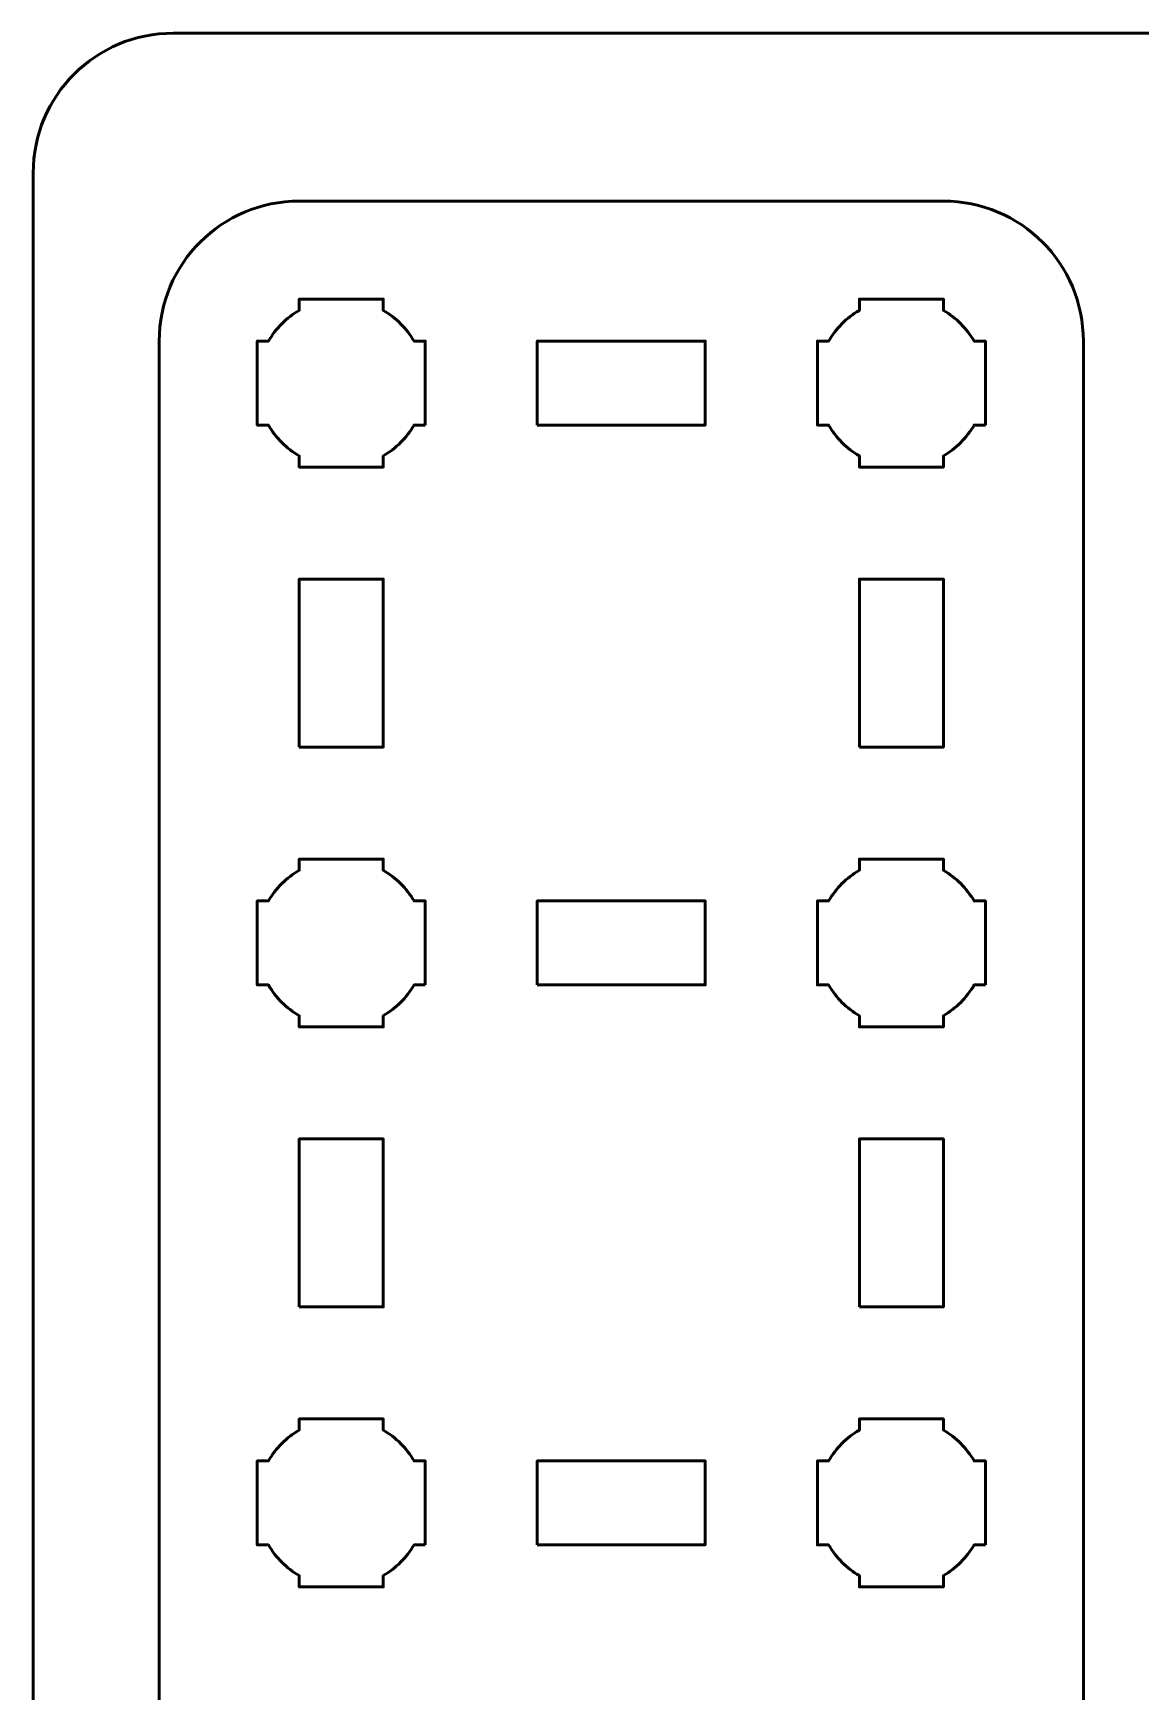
# Model space of a CAD drawing. Header units: centimetres. Extents: x -21 to 0, y -29.7 to 0.
# Drawn here: x -21 to -17.04, y -5.92 to 0 of the extents above; entities that cross this region are included whole.
import ezdxf

# ---------------------------------------------------------------- set-up
doc = ezdxf.new("R2010")
doc.units = ezdxf.units.CM
doc.header["$MEASUREMENT"] = 0
doc.layers.add('Layer 1', color=7, linetype='Continuous')

msp = doc.modelspace()

# ---------------------------------------------------------------- linework, layer by layer
at = {"layer": 'Layer 1', "color": 22, "lineweight": 53}
msp.add_open_spline([(-21.00003, -29.19995), (-21.00003, -29.19995), (-21.00003, -0.49992), (-21.00003, -0.49992), (-21.00003, -0.49992), (-21.00003, -0.22295), (-20.77694, 0.00004), (-20.49994, 0.00004), (-20.49994, 0.00004), (-20.49994, 0.00004), (-0.50008, 0.00004), (-0.50008, 0.00004), (-0.50008, 0.00004), (-0.22294, 0.00004), (0.00002, -0.22295), (0.00002, -0.49992), (0.00002, -0.49992), (0.00002, -0.49992), (0.00002, -29.19995), (0.00002, -29.19995), (0.00002, -29.19995), (0.00002, -29.47695), (-0.22294, -29.70004), (-0.50008, -29.70004), (-0.50008, -29.70004), (-0.50008, -29.70004), (-20.49994, -29.70004), (-20.49994, -29.70004), (-20.49994, -29.70004), (-20.77694, -29.70004), (-21.00003, -29.47695), (-21.00003, -29.19995)], degree=3, knots=[0, 0, 0, 0, 0.125, 0.125, 0.125, 0.125, 0.25, 0.25, 0.25, 0.25, 0.375, 0.375, 0.375, 0.375, 0.5, 0.5, 0.5, 0.5, 0.625, 0.625, 0.625, 0.625, 0.75, 0.75, 0.75, 0.75, 0.875, 0.875, 0.875, 0.875, 1, 1, 1, 1], dxfattribs=at)
at = {"layer": 'Layer 1', "color": 114, "lineweight": 53}
msp.add_open_spline([(-20.55004, -15.39988), (-20.55004, -15.39988), (-20.55004, -1.10004), (-20.55004, -1.10004), (-20.55004, -1.10004), (-20.55004, -0.82291), (-20.32694, -0.59995), (-20.04994, -0.59995), (-20.04994, -0.59995), (-20.04994, -0.59995), (-17.75002, -0.59995), (-17.75002, -0.59995), (-17.75002, -0.59995), (-17.47301, -0.59995), (-17.25006, -0.82291), (-17.25006, -1.10004), (-17.25006, -1.10004), (-17.25006, -1.10004), (-17.25006, -15.39988), (-17.25006, -15.39988), (-17.25006, -15.39988), (-17.25006, -15.67688), (-17.47301, -15.89998), (-17.75002, -15.89998), (-17.75002, -15.89998), (-17.75002, -15.89998), (-20.04994, -15.89998), (-20.04994, -15.89998), (-20.04994, -15.89998), (-20.32694, -15.89998), (-20.55004, -15.67688), (-20.55004, -15.39988)], degree=3, knots=[0, 0, 0, 0, 0.125, 0.125, 0.125, 0.125, 0.25, 0.25, 0.25, 0.25, 0.375, 0.375, 0.375, 0.375, 0.5, 0.5, 0.5, 0.5, 0.625, 0.625, 0.625, 0.625, 0.75, 0.75, 0.75, 0.75, 0.875, 0.875, 0.875, 0.875, 1, 1, 1, 1], dxfattribs=at)
at = {"layer": 'Layer 1', "lineweight": 53}
for points, knots in [([(-19.60001, -1.40004), (-19.60001, -1.40004), (-19.64012, -1.40004), (-19.64012, -1.40004), (-19.64012, -1.40004), (-19.66644, -1.44551), (-19.70446, -1.48354), (-19.74994, -1.50986), (-19.74994, -1.50986), (-19.74994, -1.50986), (-19.74994, -1.54997), (-19.74994, -1.54997), (-19.74994, -1.54997), (-19.74994, -1.54997), (-19.90001, -1.54997), (-19.90001, -1.54997), (-19.90001, -1.54997), (-19.90001, -1.54997), (-20.04994, -1.54997), (-20.04994, -1.54997), (-20.04994, -1.54997), (-20.04994, -1.54997), (-20.04994, -1.50986), (-20.04994, -1.50986), (-20.04994, -1.50986), (-20.09555, -1.48354), (-20.13348, -1.44551), (-20.1598, -1.40004), (-20.1598, -1.40004), (-20.1598, -1.40004), (-20.20001, -1.40004), (-20.20001, -1.40004), (-20.20001, -1.40004), (-20.20001, -1.40004), (-20.20001, -1.24997), (-20.20001, -1.24997), (-20.20001, -1.24997), (-20.20001, -1.24997), (-20.20001, -1.10004), (-20.20001, -1.10004), (-20.20001, -1.10004), (-20.20001, -1.10004), (-20.1598, -1.10004), (-20.1598, -1.10004), (-20.1598, -1.10004), (-20.13348, -1.05443), (-20.09555, -1.01655), (-20.04994, -0.99019), (-20.04994, -0.99019), (-20.04994, -0.99019), (-20.04994, -0.94998), (-20.04994, -0.94998), (-20.04994, -0.94998), (-20.04994, -0.94998), (-19.90001, -0.94998), (-19.90001, -0.94998), (-19.90001, -0.94998), (-19.90001, -0.94998), (-19.74994, -0.94998), (-19.74994, -0.94998), (-19.74994, -0.94998), (-19.74994, -0.94998), (-19.74994, -0.99019), (-19.74994, -0.99019), (-19.74994, -0.99019), (-19.70446, -1.01655), (-19.66644, -1.05443), (-19.64012, -1.10004), (-19.64012, -1.10004), (-19.64012, -1.10004), (-19.60001, -1.10004), (-19.60001, -1.10004), (-19.60001, -1.10004), (-19.60001, -1.10004), (-19.60001, -1.24997), (-19.60001, -1.24997), (-19.60001, -1.24997), (-19.60001, -1.24997), (-19.60001, -1.40004), (-19.60001, -1.40004)], [0, 0, 0, 0, 0.05, 0.05, 0.05, 0.05, 0.1, 0.1, 0.1, 0.1, 0.15, 0.15, 0.15, 0.15, 0.2, 0.2, 0.2, 0.2, 0.25, 0.25, 0.25, 0.25, 0.3, 0.3, 0.3, 0.3, 0.35, 0.35, 0.35, 0.35, 0.4, 0.4, 0.4, 0.4, 0.45, 0.45, 0.45, 0.45, 0.5, 0.5, 0.5, 0.5, 0.55, 0.55, 0.55, 0.55, 0.6, 0.6, 0.6, 0.6, 0.65, 0.65, 0.65, 0.65, 0.7, 0.7, 0.7, 0.7, 0.75, 0.75, 0.75, 0.75, 0.8, 0.8, 0.8, 0.8, 0.85, 0.85, 0.85, 0.85, 0.9, 0.9, 0.9, 0.9, 0.95, 0.95, 0.95, 0.95, 1, 1, 1, 1]), ([(-17.59994, -1.40004), (-17.59994, -1.40004), (-17.6402, -1.40004), (-17.6402, -1.40004), (-17.6402, -1.40004), (-17.66651, -1.44551), (-17.70454, -1.48354), (-17.75002, -1.50986), (-17.75002, -1.50986), (-17.75002, -1.50986), (-17.75002, -1.54997), (-17.75002, -1.54997), (-17.75002, -1.54997), (-17.75002, -1.54997), (-17.89995, -1.54997), (-17.89995, -1.54997), (-17.89995, -1.54997), (-17.89995, -1.54997), (-18.05002, -1.54997), (-18.05002, -1.54997), (-18.05002, -1.54997), (-18.05002, -1.54997), (-18.05002, -1.50986), (-18.05002, -1.50986), (-18.05002, -1.50986), (-18.09549, -1.48354), (-18.13352, -1.44551), (-18.15984, -1.40004), (-18.15984, -1.40004), (-18.15984, -1.40004), (-18.19995, -1.40004), (-18.19995, -1.40004), (-18.19995, -1.40004), (-18.19995, -1.40004), (-18.19995, -1.24997), (-18.19995, -1.24997), (-18.19995, -1.24997), (-18.19995, -1.24997), (-18.19995, -1.10004), (-18.19995, -1.10004), (-18.19995, -1.10004), (-18.19995, -1.10004), (-18.15984, -1.10004), (-18.15984, -1.10004), (-18.15984, -1.10004), (-18.13352, -1.05443), (-18.09549, -1.01655), (-18.05002, -0.99019), (-18.05002, -0.99019), (-18.05002, -0.99019), (-18.05002, -0.94998), (-18.05002, -0.94998), (-18.05002, -0.94998), (-18.05002, -0.94998), (-17.89995, -0.94998), (-17.89995, -0.94998), (-17.89995, -0.94998), (-17.89995, -0.94998), (-17.75002, -0.94998), (-17.75002, -0.94998), (-17.75002, -0.94998), (-17.75002, -0.94998), (-17.75002, -0.99019), (-17.75002, -0.99019), (-17.75002, -0.99019), (-17.70454, -1.01655), (-17.66651, -1.05443), (-17.6402, -1.10004), (-17.6402, -1.10004), (-17.6402, -1.10004), (-17.59994, -1.10004), (-17.59994, -1.10004), (-17.59994, -1.10004), (-17.59994, -1.10004), (-17.59994, -1.24997), (-17.59994, -1.24997), (-17.59994, -1.24997), (-17.59994, -1.24997), (-17.59994, -1.40004), (-17.59994, -1.40004)], [0, 0, 0, 0, 0.05, 0.05, 0.05, 0.05, 0.1, 0.1, 0.1, 0.1, 0.15, 0.15, 0.15, 0.15, 0.2, 0.2, 0.2, 0.2, 0.25, 0.25, 0.25, 0.25, 0.3, 0.3, 0.3, 0.3, 0.35, 0.35, 0.35, 0.35, 0.4, 0.4, 0.4, 0.4, 0.45, 0.45, 0.45, 0.45, 0.5, 0.5, 0.5, 0.5, 0.55, 0.55, 0.55, 0.55, 0.6, 0.6, 0.6, 0.6, 0.65, 0.65, 0.65, 0.65, 0.7, 0.7, 0.7, 0.7, 0.75, 0.75, 0.75, 0.75, 0.8, 0.8, 0.8, 0.8, 0.85, 0.85, 0.85, 0.85, 0.9, 0.9, 0.9, 0.9, 0.95, 0.95, 0.95, 0.95, 1, 1, 1, 1]), ([(-19.19999, -1.40004), (-19.19999, -1.40004), (-19.19999, -1.10004), (-19.19999, -1.10004), (-19.19999, -1.10004), (-19.19999, -1.10004), (-18.6, -1.10004), (-18.6, -1.10004), (-18.6, -1.10004), (-18.6, -1.10004), (-18.6, -1.40004), (-18.6, -1.40004), (-18.6, -1.40004), (-18.6, -1.40004), (-19.19999, -1.40004), (-19.19999, -1.40004)], [0, 0, 0, 0, 0.25, 0.25, 0.25, 0.25, 0.5, 0.5, 0.5, 0.5, 0.75, 0.75, 0.75, 0.75, 1, 1, 1, 1]), ([(-20.04994, -2.54999), (-20.04994, -2.54999), (-20.04994, -1.94999), (-20.04994, -1.94999), (-20.04994, -1.94999), (-20.04994, -1.94999), (-19.74994, -1.94999), (-19.74994, -1.94999), (-19.74994, -1.94999), (-19.74994, -1.94999), (-19.74994, -2.54999), (-19.74994, -2.54999), (-19.74994, -2.54999), (-19.74994, -2.54999), (-20.04994, -2.54999), (-20.04994, -2.54999)], [0, 0, 0, 0, 0.25, 0.25, 0.25, 0.25, 0.5, 0.5, 0.5, 0.5, 0.75, 0.75, 0.75, 0.75, 1, 1, 1, 1]), ([(-18.05002, -2.54999), (-18.05002, -2.54999), (-18.05002, -1.94999), (-18.05002, -1.94999), (-18.05002, -1.94999), (-18.05002, -1.94999), (-17.75002, -1.94999), (-17.75002, -1.94999), (-17.75002, -1.94999), (-17.75002, -1.94999), (-17.75002, -2.54999), (-17.75002, -2.54999), (-17.75002, -2.54999), (-17.75002, -2.54999), (-18.05002, -2.54999), (-18.05002, -2.54999)], [0, 0, 0, 0, 0.25, 0.25, 0.25, 0.25, 0.5, 0.5, 0.5, 0.5, 0.75, 0.75, 0.75, 0.75, 1, 1, 1, 1]), ([(-19.60001, -3.39997), (-19.60001, -3.39997), (-19.64012, -3.39997), (-19.64012, -3.39997), (-19.64012, -3.39997), (-19.66644, -3.44559), (-19.70446, -3.48348), (-19.74994, -3.50979), (-19.74994, -3.50979), (-19.74994, -3.50979), (-19.74994, -3.55004), (-19.74994, -3.55004), (-19.74994, -3.55004), (-19.74994, -3.55004), (-19.90001, -3.55004), (-19.90001, -3.55004), (-19.90001, -3.55004), (-19.90001, -3.55004), (-20.04994, -3.55004), (-20.04994, -3.55004), (-20.04994, -3.55004), (-20.04994, -3.55004), (-20.04994, -3.50979), (-20.04994, -3.50979), (-20.04994, -3.50979), (-20.09555, -3.48348), (-20.13348, -3.44559), (-20.1598, -3.39997), (-20.1598, -3.39997), (-20.1598, -3.39997), (-20.20001, -3.39997), (-20.20001, -3.39997), (-20.20001, -3.39997), (-20.20001, -3.39997), (-20.20001, -3.25004), (-20.20001, -3.25004), (-20.20001, -3.25004), (-20.20001, -3.25004), (-20.20001, -3.09997), (-20.20001, -3.09997), (-20.20001, -3.09997), (-20.20001, -3.09997), (-20.1598, -3.09997), (-20.1598, -3.09997), (-20.1598, -3.09997), (-20.13348, -3.0545), (-20.09555, -3.01647), (-20.04994, -2.99015), (-20.04994, -2.99015), (-20.04994, -2.99015), (-20.04994, -2.95004), (-20.04994, -2.95004), (-20.04994, -2.95004), (-20.04994, -2.95004), (-19.90001, -2.95004), (-19.90001, -2.95004), (-19.90001, -2.95004), (-19.90001, -2.95004), (-19.74994, -2.95004), (-19.74994, -2.95004), (-19.74994, -2.95004), (-19.74994, -2.95004), (-19.74994, -2.99015), (-19.74994, -2.99015), (-19.74994, -2.99015), (-19.70446, -3.01647), (-19.66644, -3.0545), (-19.64012, -3.09997), (-19.64012, -3.09997), (-19.64012, -3.09997), (-19.60001, -3.09997), (-19.60001, -3.09997), (-19.60001, -3.09997), (-19.60001, -3.09997), (-19.60001, -3.25004), (-19.60001, -3.25004), (-19.60001, -3.25004), (-19.60001, -3.25004), (-19.60001, -3.39997), (-19.60001, -3.39997)], [0, 0, 0, 0, 0.05, 0.05, 0.05, 0.05, 0.1, 0.1, 0.1, 0.1, 0.15, 0.15, 0.15, 0.15, 0.2, 0.2, 0.2, 0.2, 0.25, 0.25, 0.25, 0.25, 0.3, 0.3, 0.3, 0.3, 0.35, 0.35, 0.35, 0.35, 0.4, 0.4, 0.4, 0.4, 0.45, 0.45, 0.45, 0.45, 0.5, 0.5, 0.5, 0.5, 0.55, 0.55, 0.55, 0.55, 0.6, 0.6, 0.6, 0.6, 0.65, 0.65, 0.65, 0.65, 0.7, 0.7, 0.7, 0.7, 0.75, 0.75, 0.75, 0.75, 0.8, 0.8, 0.8, 0.8, 0.85, 0.85, 0.85, 0.85, 0.9, 0.9, 0.9, 0.9, 0.95, 0.95, 0.95, 0.95, 1, 1, 1, 1]), ([(-17.59994, -3.39997), (-17.59994, -3.39997), (-17.6402, -3.39997), (-17.6402, -3.39997), (-17.6402, -3.39997), (-17.66651, -3.44559), (-17.70454, -3.48348), (-17.75002, -3.50979), (-17.75002, -3.50979), (-17.75002, -3.50979), (-17.75002, -3.55004), (-17.75002, -3.55004), (-17.75002, -3.55004), (-17.75002, -3.55004), (-17.89995, -3.55004), (-17.89995, -3.55004), (-17.89995, -3.55004), (-17.89995, -3.55004), (-18.05002, -3.55004), (-18.05002, -3.55004), (-18.05002, -3.55004), (-18.05002, -3.55004), (-18.05002, -3.50979), (-18.05002, -3.50979), (-18.05002, -3.50979), (-18.09549, -3.48348), (-18.13352, -3.44559), (-18.15984, -3.39997), (-18.15984, -3.39997), (-18.15984, -3.39997), (-18.19995, -3.39997), (-18.19995, -3.39997), (-18.19995, -3.39997), (-18.19995, -3.39997), (-18.19995, -3.25004), (-18.19995, -3.25004), (-18.19995, -3.25004), (-18.19995, -3.25004), (-18.19995, -3.09997), (-18.19995, -3.09997), (-18.19995, -3.09997), (-18.19995, -3.09997), (-18.15984, -3.09997), (-18.15984, -3.09997), (-18.15984, -3.09997), (-18.13352, -3.0545), (-18.09549, -3.01647), (-18.05002, -2.99015), (-18.05002, -2.99015), (-18.05002, -2.99015), (-18.05002, -2.95004), (-18.05002, -2.95004), (-18.05002, -2.95004), (-18.05002, -2.95004), (-17.89995, -2.95004), (-17.89995, -2.95004), (-17.89995, -2.95004), (-17.89995, -2.95004), (-17.75002, -2.95004), (-17.75002, -2.95004), (-17.75002, -2.95004), (-17.75002, -2.95004), (-17.75002, -2.99015), (-17.75002, -2.99015), (-17.75002, -2.99015), (-17.70454, -3.01647), (-17.66651, -3.0545), (-17.6402, -3.09997), (-17.6402, -3.09997), (-17.6402, -3.09997), (-17.59994, -3.09997), (-17.59994, -3.09997), (-17.59994, -3.09997), (-17.59994, -3.09997), (-17.59994, -3.25004), (-17.59994, -3.25004), (-17.59994, -3.25004), (-17.59994, -3.25004), (-17.59994, -3.39997), (-17.59994, -3.39997)], [0, 0, 0, 0, 0.05, 0.05, 0.05, 0.05, 0.1, 0.1, 0.1, 0.1, 0.15, 0.15, 0.15, 0.15, 0.2, 0.2, 0.2, 0.2, 0.25, 0.25, 0.25, 0.25, 0.3, 0.3, 0.3, 0.3, 0.35, 0.35, 0.35, 0.35, 0.4, 0.4, 0.4, 0.4, 0.45, 0.45, 0.45, 0.45, 0.5, 0.5, 0.5, 0.5, 0.55, 0.55, 0.55, 0.55, 0.6, 0.6, 0.6, 0.6, 0.65, 0.65, 0.65, 0.65, 0.7, 0.7, 0.7, 0.7, 0.75, 0.75, 0.75, 0.75, 0.8, 0.8, 0.8, 0.8, 0.85, 0.85, 0.85, 0.85, 0.9, 0.9, 0.9, 0.9, 0.95, 0.95, 0.95, 0.95, 1, 1, 1, 1]), ([(-19.19999, -3.39997), (-19.19999, -3.39997), (-19.19999, -3.09997), (-19.19999, -3.09997), (-19.19999, -3.09997), (-19.19999, -3.09997), (-18.6, -3.09997), (-18.6, -3.09997), (-18.6, -3.09997), (-18.6, -3.09997), (-18.6, -3.39997), (-18.6, -3.39997), (-18.6, -3.39997), (-18.6, -3.39997), (-19.19999, -3.39997), (-19.19999, -3.39997)], [0, 0, 0, 0, 0.25, 0.25, 0.25, 0.25, 0.5, 0.5, 0.5, 0.5, 0.75, 0.75, 0.75, 0.75, 1, 1, 1, 1]), ([(-20.04994, -4.54995), (-20.04994, -4.54995), (-20.04994, -3.94995), (-20.04994, -3.94995), (-20.04994, -3.94995), (-20.04994, -3.94995), (-19.74994, -3.94995), (-19.74994, -3.94995), (-19.74994, -3.94995), (-19.74994, -3.94995), (-19.74994, -4.54995), (-19.74994, -4.54995), (-19.74994, -4.54995), (-19.74994, -4.54995), (-20.04994, -4.54995), (-20.04994, -4.54995)], [0, 0, 0, 0, 0.25, 0.25, 0.25, 0.25, 0.5, 0.5, 0.5, 0.5, 0.75, 0.75, 0.75, 0.75, 1, 1, 1, 1]), ([(-18.05002, -4.54995), (-18.05002, -4.54995), (-18.05002, -3.94995), (-18.05002, -3.94995), (-18.05002, -3.94995), (-18.05002, -3.94995), (-17.75002, -3.94995), (-17.75002, -3.94995), (-17.75002, -3.94995), (-17.75002, -3.94995), (-17.75002, -4.54995), (-17.75002, -4.54995), (-17.75002, -4.54995), (-17.75002, -4.54995), (-18.05002, -4.54995), (-18.05002, -4.54995)], [0, 0, 0, 0, 0.25, 0.25, 0.25, 0.25, 0.5, 0.5, 0.5, 0.5, 0.75, 0.75, 0.75, 0.75, 1, 1, 1, 1]), ([(-19.60001, -5.40004), (-19.60001, -5.40004), (-19.64012, -5.40004), (-19.64012, -5.40004), (-19.64012, -5.40004), (-19.66644, -5.44551), (-19.70446, -5.48343), (-19.74994, -5.50989), (-19.74994, -5.50989), (-19.74994, -5.50989), (-19.74994, -5.54997), (-19.74994, -5.54997), (-19.74994, -5.54997), (-19.74994, -5.54997), (-19.90001, -5.54997), (-19.90001, -5.54997), (-19.90001, -5.54997), (-19.90001, -5.54997), (-20.04994, -5.54997), (-20.04994, -5.54997), (-20.04994, -5.54997), (-20.04994, -5.54997), (-20.04994, -5.50989), (-20.04994, -5.50989), (-20.04994, -5.50989), (-20.09555, -5.48343), (-20.13348, -5.44551), (-20.1598, -5.40004), (-20.1598, -5.40004), (-20.1598, -5.40004), (-20.20001, -5.40004), (-20.20001, -5.40004), (-20.20001, -5.40004), (-20.20001, -5.40004), (-20.20001, -5.24996), (-20.20001, -5.24996), (-20.20001, -5.24996), (-20.20001, -5.24996), (-20.20001, -5.10003), (-20.20001, -5.10003), (-20.20001, -5.10003), (-20.20001, -5.10003), (-20.1598, -5.10003), (-20.1598, -5.10003), (-20.1598, -5.10003), (-20.13348, -5.05446), (-20.09555, -5.01653), (-20.04994, -4.99007), (-20.04994, -4.99007), (-20.04994, -4.99007), (-20.04994, -4.95), (-20.04994, -4.95), (-20.04994, -4.95), (-20.04994, -4.95), (-19.90001, -4.95), (-19.90001, -4.95), (-19.90001, -4.95), (-19.90001, -4.95), (-19.74994, -4.95), (-19.74994, -4.95), (-19.74994, -4.95), (-19.74994, -4.95), (-19.74994, -4.99007), (-19.74994, -4.99007), (-19.74994, -4.99007), (-19.70446, -5.01653), (-19.66644, -5.05446), (-19.64012, -5.10003), (-19.64012, -5.10003), (-19.64012, -5.10003), (-19.60001, -5.10003), (-19.60001, -5.10003), (-19.60001, -5.10003), (-19.60001, -5.10003), (-19.60001, -5.24996), (-19.60001, -5.24996), (-19.60001, -5.24996), (-19.60001, -5.24996), (-19.60001, -5.40004), (-19.60001, -5.40004)], [0, 0, 0, 0, 0.05, 0.05, 0.05, 0.05, 0.1, 0.1, 0.1, 0.1, 0.15, 0.15, 0.15, 0.15, 0.2, 0.2, 0.2, 0.2, 0.25, 0.25, 0.25, 0.25, 0.3, 0.3, 0.3, 0.3, 0.35, 0.35, 0.35, 0.35, 0.4, 0.4, 0.4, 0.4, 0.45, 0.45, 0.45, 0.45, 0.5, 0.5, 0.5, 0.5, 0.55, 0.55, 0.55, 0.55, 0.6, 0.6, 0.6, 0.6, 0.65, 0.65, 0.65, 0.65, 0.7, 0.7, 0.7, 0.7, 0.75, 0.75, 0.75, 0.75, 0.8, 0.8, 0.8, 0.8, 0.85, 0.85, 0.85, 0.85, 0.9, 0.9, 0.9, 0.9, 0.95, 0.95, 0.95, 0.95, 1, 1, 1, 1]), ([(-17.59994, -5.40004), (-17.59994, -5.40004), (-17.6402, -5.40004), (-17.6402, -5.40004), (-17.6402, -5.40004), (-17.66651, -5.44551), (-17.70454, -5.48343), (-17.75002, -5.50989), (-17.75002, -5.50989), (-17.75002, -5.50989), (-17.75002, -5.54997), (-17.75002, -5.54997), (-17.75002, -5.54997), (-17.75002, -5.54997), (-17.89995, -5.54997), (-17.89995, -5.54997), (-17.89995, -5.54997), (-17.89995, -5.54997), (-18.05002, -5.54997), (-18.05002, -5.54997), (-18.05002, -5.54997), (-18.05002, -5.54997), (-18.05002, -5.50989), (-18.05002, -5.50989), (-18.05002, -5.50989), (-18.09549, -5.48343), (-18.13352, -5.44551), (-18.15984, -5.40004), (-18.15984, -5.40004), (-18.15984, -5.40004), (-18.19995, -5.40004), (-18.19995, -5.40004), (-18.19995, -5.40004), (-18.19995, -5.40004), (-18.19995, -5.24996), (-18.19995, -5.24996), (-18.19995, -5.24996), (-18.19995, -5.24996), (-18.19995, -5.10003), (-18.19995, -5.10003), (-18.19995, -5.10003), (-18.19995, -5.10003), (-18.15984, -5.10003), (-18.15984, -5.10003), (-18.15984, -5.10003), (-18.13352, -5.05446), (-18.09549, -5.01653), (-18.05002, -4.99007), (-18.05002, -4.99007), (-18.05002, -4.99007), (-18.05002, -4.95), (-18.05002, -4.95), (-18.05002, -4.95), (-18.05002, -4.95), (-17.89995, -4.95), (-17.89995, -4.95), (-17.89995, -4.95), (-17.89995, -4.95), (-17.75002, -4.95), (-17.75002, -4.95), (-17.75002, -4.95), (-17.75002, -4.95), (-17.75002, -4.99007), (-17.75002, -4.99007), (-17.75002, -4.99007), (-17.70454, -5.01653), (-17.66651, -5.05446), (-17.6402, -5.10003), (-17.6402, -5.10003), (-17.6402, -5.10003), (-17.59994, -5.10003), (-17.59994, -5.10003), (-17.59994, -5.10003), (-17.59994, -5.10003), (-17.59994, -5.24996), (-17.59994, -5.24996), (-17.59994, -5.24996), (-17.59994, -5.24996), (-17.59994, -5.40004), (-17.59994, -5.40004)], [0, 0, 0, 0, 0.05, 0.05, 0.05, 0.05, 0.1, 0.1, 0.1, 0.1, 0.15, 0.15, 0.15, 0.15, 0.2, 0.2, 0.2, 0.2, 0.25, 0.25, 0.25, 0.25, 0.3, 0.3, 0.3, 0.3, 0.35, 0.35, 0.35, 0.35, 0.4, 0.4, 0.4, 0.4, 0.45, 0.45, 0.45, 0.45, 0.5, 0.5, 0.5, 0.5, 0.55, 0.55, 0.55, 0.55, 0.6, 0.6, 0.6, 0.6, 0.65, 0.65, 0.65, 0.65, 0.7, 0.7, 0.7, 0.7, 0.75, 0.75, 0.75, 0.75, 0.8, 0.8, 0.8, 0.8, 0.85, 0.85, 0.85, 0.85, 0.9, 0.9, 0.9, 0.9, 0.95, 0.95, 0.95, 0.95, 1, 1, 1, 1]), ([(-19.19999, -5.3999), (-19.19999, -5.3999), (-19.19999, -5.09989), (-19.19999, -5.09989), (-19.19999, -5.09989), (-19.19999, -5.09989), (-18.6, -5.09989), (-18.6, -5.09989), (-18.6, -5.09989), (-18.6, -5.09989), (-18.6, -5.3999), (-18.6, -5.3999), (-18.6, -5.3999), (-18.6, -5.3999), (-19.19999, -5.3999), (-19.19999, -5.3999)], [0, 0, 0, 0, 0.25, 0.25, 0.25, 0.25, 0.5, 0.5, 0.5, 0.5, 0.75, 0.75, 0.75, 0.75, 1, 1, 1, 1])]:
    msp.add_open_spline(points, degree=3, knots=knots, dxfattribs=at)

doc.saveas('drawing.dxf')
